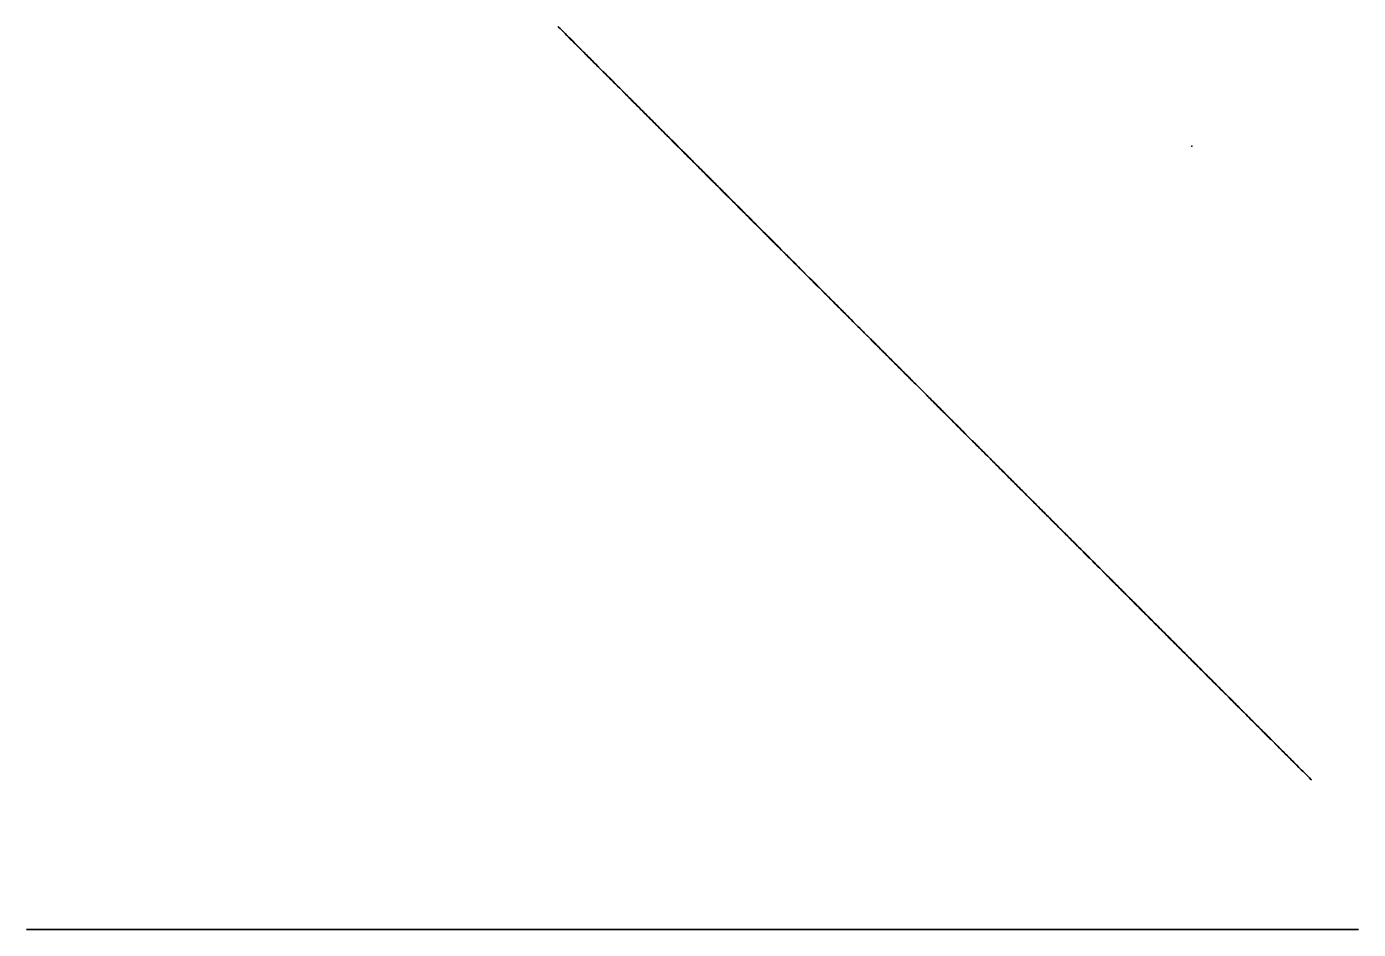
# Model space of a CAD drawing. Header units: centimetres. Extents: x -13.1 to 25, y -0.6 to 25.2.
import ezdxf

# ---------------------------------------------------------------- set-up
doc = ezdxf.new("R2010")
doc.units = ezdxf.units.CM
doc.header["$MEASUREMENT"] = 0
for name, color, linetype in [('disk for laser cut_Ready for laser cutter', 7, 'Continuous'), ('Hopper for laser_Sketch1', 7, 'Continuous'), ('Hopper for laser_Sketch2', 7, 'Continuous'), ('John_1 v8_Sketch1', 7, 'Continuous'), ('John_1 v8_Sketch2', 7, 'Continuous')]:
    doc.layers.add(name, color=color, linetype=linetype)

# ---------------------------------------------------------------- blocks, each defined once
blk = doc.blocks.new('diskforlasercut')
at = {"layer": 'disk for laser cut_Ready for laser cutter'}
for centre, radius in [((0, 0), 15.24), ((0, 14.446), 0.617), ((-2.579, 14.214), 0.617), ((2.579, 14.214), 0.617), ((-5.076, 13.525), 0.617), ((5.076, 13.525), 0.617), ((0, 12.816), 0.617), ((-7.409, 12.401), 0.617), ((-2.288, 12.61), 0.617), ((2.288, 12.61), 0.617), ((7.409, 12.401), 0.617), ((-4.503, 11.998), 0.617), ((4.503, 11.998), 0.617), ((-9.505, 10.879), 0.617), ((-6.573, 11.002), 0.617), ((-1.997, 11.005), 0.617), ((0, 11.185), 0.617), ((1.997, 11.005), 0.617), ((6.573, 11.002), 0.617), ((9.505, 10.879), 0.617), ((-3.93, 10.472), 0.617), ((3.93, 10.472), 0.617), ((-8.432, 9.651), 0.617), ((-5.737, 9.602), 0.617), ((-1.706, 9.401), 0.617), ((0, 9.555), 0.617), ((1.706, 9.401), 0.617), ((5.737, 9.602), 0.617), ((8.432, 9.651), 0.617), ((-11.295, 9.007), 0.617), ((-3.357, 8.945), 0.617), ((3.357, 8.945), 0.617), ((11.295, 9.007), 0.617), ((-7.359, 8.423), 0.617), ((-4.901, 8.202), 0.617), ((4.901, 8.202), 0.617), ((7.359, 8.423), 0.617), ((-10.02, 7.99), 0.617), ((10.02, 7.99), 0.617), ((0, 7.938), 0.119), ((-6.286, 7.195), 0.617), ((-1.417, 7.81), 0.119), ((1.417, 7.81), 0.119), ((6.286, 7.195), 0.617), ((-12.721, 6.846), 0.617), ((-8.745, 6.974), 0.617), ((-2.789, 7.431), 0.119), ((2.789, 7.431), 0.119), ((8.745, 6.974), 0.617), ((12.721, 6.846), 0.617), ((-4.071, 6.814), 0.119), ((4.071, 6.814), 0.119), ((-11.285, 6.073), 0.617), ((-7.47, 5.957), 0.617), ((7.47, 5.957), 0.617), ((11.285, 6.073), 0.617), ((-5.222, 5.978), 0.119), ((5.222, 5.978), 0.119), ((-9.85, 5.3), 0.617), ((9.85, 5.3), 0.617), ((-13.739, 4.464), 0.617), ((-8.414, 4.528), 0.617), ((-6.206, 4.949), 0.119), ((6.206, 4.949), 0.119), ((8.414, 4.528), 0.617), ((13.739, 4.464), 0.617), ((-12.188, 3.96), 0.617), ((12.188, 3.96), 0.617), ((-10.638, 3.456), 0.617), ((-6.99, 3.761), 0.119), ((6.99, 3.761), 0.119), ((10.638, 3.456), 0.617), ((-9.087, 2.953), 0.617), ((9.087, 2.953), 0.617), ((-14.316, 1.939), 0.617), ((-12.7, 1.72), 0.617), ((-7.549, 2.453), 0.119), ((7.549, 2.453), 0.119), ((12.7, 1.72), 0.617), ((14.316, 1.939), 0.617), ((-11.084, 1.501), 0.617), ((11.084, 1.501), 0.617), ((-9.468, 1.283), 0.617), ((9.468, 1.283), 0.617), ((-7.866, 1.065), 0.119), ((7.866, 1.065), 0.119), ((-12.803, -0.575), 0.617), ((-11.174, -0.502), 0.617), ((-9.545, -0.429), 0.617), ((0, 0), 0.337), ((9.545, -0.429), 0.617), ((11.174, -0.502), 0.617), ((12.803, -0.575), 0.617), ((-14.432, -0.648), 0.617), ((-7.93, -0.356), 0.119), ((7.93, -0.356), 0.119), ((14.432, -0.648), 0.617), ((-9.315, -2.126), 0.617), ((9.315, -2.126), 0.617), ((-10.905, -2.489), 0.617), ((-7.738, -1.766), 0.119), ((7.738, -1.766), 0.119), ((10.905, -2.489), 0.617), ((-12.494, -2.852), 0.617), ((12.494, -2.852), 0.617), ((-14.084, -3.215), 0.617), ((14.084, -3.215), 0.617), ((-7.299, -3.12), 0.119), ((7.299, -3.12), 0.119), ((-8.786, -3.755), 0.617), ((8.786, -3.755), 0.617), ((-10.285, -4.396), 0.617), ((10.285, -4.396), 0.617), ((-11.784, -5.037), 0.617), ((-6.624, -4.373), 0.119), ((6.624, -4.373), 0.119), ((11.784, -5.037), 0.617), ((-7.974, -5.264), 0.617), ((7.974, -5.264), 0.617), ((-13.284, -5.678), 0.617), ((13.284, -5.678), 0.617), ((-9.335, -6.162), 0.617), ((-5.737, -5.485), 0.119), ((5.737, -5.485), 0.119), ((9.335, -6.162), 0.617), ((-6.906, -6.603), 0.617), ((6.906, -6.603), 0.617), ((-10.696, -7.06), 0.617), ((-4.666, -6.422), 0.119), ((4.666, -6.422), 0.119), ((10.696, -7.06), 0.617), ((-8.085, -7.73), 0.617), ((-5.616, -7.73), 0.617), ((-3.444, -7.151), 0.119), ((3.444, -7.151), 0.119), ((5.616, -7.73), 0.617), ((8.085, -7.73), 0.617), ((-12.056, -7.958), 0.617), ((-2.112, -7.651), 0.119), ((2.112, -7.651), 0.119), ((12.056, -7.958), 0.617), ((-4.146, -8.608), 0.617), ((-0.712, -7.906), 0.119), ((0.712, -7.906), 0.119), ((4.146, -8.608), 0.617), ((-9.263, -8.856), 0.617), ((9.263, -8.856), 0.617), ((-6.574, -9.049), 0.617), ((-2.542, -9.21), 0.617), ((2.542, -9.21), 0.617), ((6.574, -9.049), 0.617), ((-0.856, -9.516), 0.617), ((0.856, -9.516), 0.617), ((-10.442, -9.983), 0.617), ((-4.853, -10.077), 0.617), ((4.853, -10.077), 0.617), ((10.442, -9.983), 0.617), ((-7.533, -10.368), 0.617), ((7.533, -10.368), 0.617), ((-2.976, -10.782), 0.617), ((2.976, -10.782), 0.617), ((-1.003, -11.14), 0.617), ((1.003, -11.14), 0.617), ((-5.561, -11.547), 0.617), ((5.561, -11.547), 0.617), ((-8.491, -11.687), 0.617), ((8.491, -11.687), 0.617), ((-3.409, -12.354), 0.617), ((3.409, -12.354), 0.617), ((-1.149, -12.764), 0.617), ((1.149, -12.764), 0.617), ((-6.268, -13.016), 0.617), ((6.268, -13.016), 0.617), ((-3.843, -13.926), 0.617), ((3.843, -13.926), 0.617), ((-1.295, -14.388), 0.617), ((1.295, -14.388), 0.617)]:
    blk.add_circle(centre, radius, dxfattribs=at)
blk.add_point((0, 0), dxfattribs=at)
blk = doc.blocks.new('11.9-6DISK')
blk.add_blockref('diskforlasercut', (0, 0))
blk = doc.blocks.new('Hopperforlaser')
at = {"layer": 'Hopper for laser_Sketch1'}
blk.add_point((0, 0), dxfattribs=at)
at = {"layer": 'Hopper for laser_Sketch2'}
blk.add_point((0, 0), dxfattribs=at)
blk = doc.blocks.new('EGGBIB')
blk.add_blockref('Hopperforlaser', (0, 0))

msp = doc.modelspace()

# ---------------------------------------------------------------- linework, layer by layer
at = {"layer": 'John_1 v8_Sketch1'}
for p, q in [((-13.127, -0.635, -15.19), (-13.127, -0.635, -21.733)), ((-13.127, -0.635, 13.827), (-13.127, -0.635, 7.515)), ((23.703, -0.635, 15.097), (-11.857, -0.635, 15.097)), ((-11.857, -0.635, -23.003), (23.703, -0.635, -23.003)), ((-1.778, -0.635, 11.684), (-1.778, -0.635, 13.97)), ((11.176, -0.635, 11.684), (-1.778, -0.635, 11.684)), ((-1.778, -0.635, 13.97), (11.176, -0.635, 13.97)), ((11.176, -0.635, 13.97), (11.176, -0.635, 11.684)), ((24.973, -0.635, -21.733), (24.973, -0.635, 13.827))]:
    msp.add_line(p, q, dxfattribs=at)
at = {"layer": 'John_1 v8_Sketch1', "extrusion": (0, -1, 0)}
for centre, radius, start, end in [((-11.857, 13.827, 0.635), 1.27, 90, 180), ((-11.857, -21.733, 0.635), 1.27, 180, 270), ((-11.797, -3.838, 0.635), 11.43, 263.3179, 96.6821), ((23.703, -21.733, 0.635), 1.27, 270, 0), ((23.703, 13.827, 0.635), 1.27, 0, 90)]:
    msp.add_arc(centre, radius, start, end, dxfattribs=at)
at = {"layer": 'John_1 v8_Sketch1'}
msp.add_point((0, -0.635), dxfattribs=at)
at = {"layer": 'John_1 v8_Sketch2'}
for p, q in [((-13.127, -0.635, 13.827), (-13.127, -0.635, 7.515)), ((-13.127, -0.635, -15.19), (-13.127, -0.635, -21.733)), ((-11.857, -0.635, -23.003), (23.703, -0.635, -23.003)), ((23.703, -0.635, 15.097), (-11.857, -0.635, 15.097)), ((-1.794, -0.635, -19.69), (11.16, -0.635, -19.69)), ((11.16, -0.635, -21.973), (-1.794, -0.635, -21.973)), ((-1.794, -0.635, -21.973), (-1.794, -0.635, -19.69)), ((11.176, -0.635, 11.684), (-1.778, -0.635, 11.684)), ((-1.778, -0.635, 13.97), (11.176, -0.635, 13.97)), ((-1.778, -0.635, 11.684), (-1.778, -0.635, 13.97)), ((-1.778, -0.635, 13.97), (11.176, -0.635, 13.97)), ((-1.778, -0.635, 11.684), (-1.778, -0.635, 13.97)), ((11.176, -0.635, 11.684), (-1.778, -0.635, 11.684)), ((11.16, -0.635, -19.69), (11.16, -0.635, -21.973)), ((11.176, -0.635, 13.97), (11.176, -0.635, 11.684)), ((11.176, -0.635, 13.97), (11.176, -0.635, 11.684)), ((24.973, -0.635, -21.733), (24.973, -0.635, 13.827))]:
    msp.add_line(p, q, dxfattribs=at)
at = {"layer": 'John_1 v8_Sketch2', "extrusion": (0, -1, 0)}
for centre, radius, start, end in [((-11.857, -21.733, 0.635), 1.27, 180, 270), ((-11.797, -3.838, 0.635), 11.43, 263.3179, 96.6821), ((-11.857, 13.827, 0.635), 1.27, 90, 180), ((23.703, 13.827, 0.635), 1.27, 0, 90), ((23.703, -21.733, 0.635), 1.27, 270, 0)]:
    msp.add_arc(centre, radius, start, end, dxfattribs=at)
at = {"layer": 'John_1 v8_Sketch2'}
msp.add_point((0, -0.635), dxfattribs=at)

# ---------------------------------------------------------------- block references
at = {"extrusion": (-0.707107, -0.707107, 3e-16), "rotation": 89.99999999999996}
msp.add_blockref('11.9-6DISK', (-1.104, -3.953, -19.284), dxfattribs=at)
at = {"extrusion": (0.000938054, -0.000938054, 0.999999), "rotation": 315.0000252085805}
msp.add_blockref('EGGBIB', (20.211, 21.766, -3.954), dxfattribs=at)

doc.saveas('drawing.dxf')
